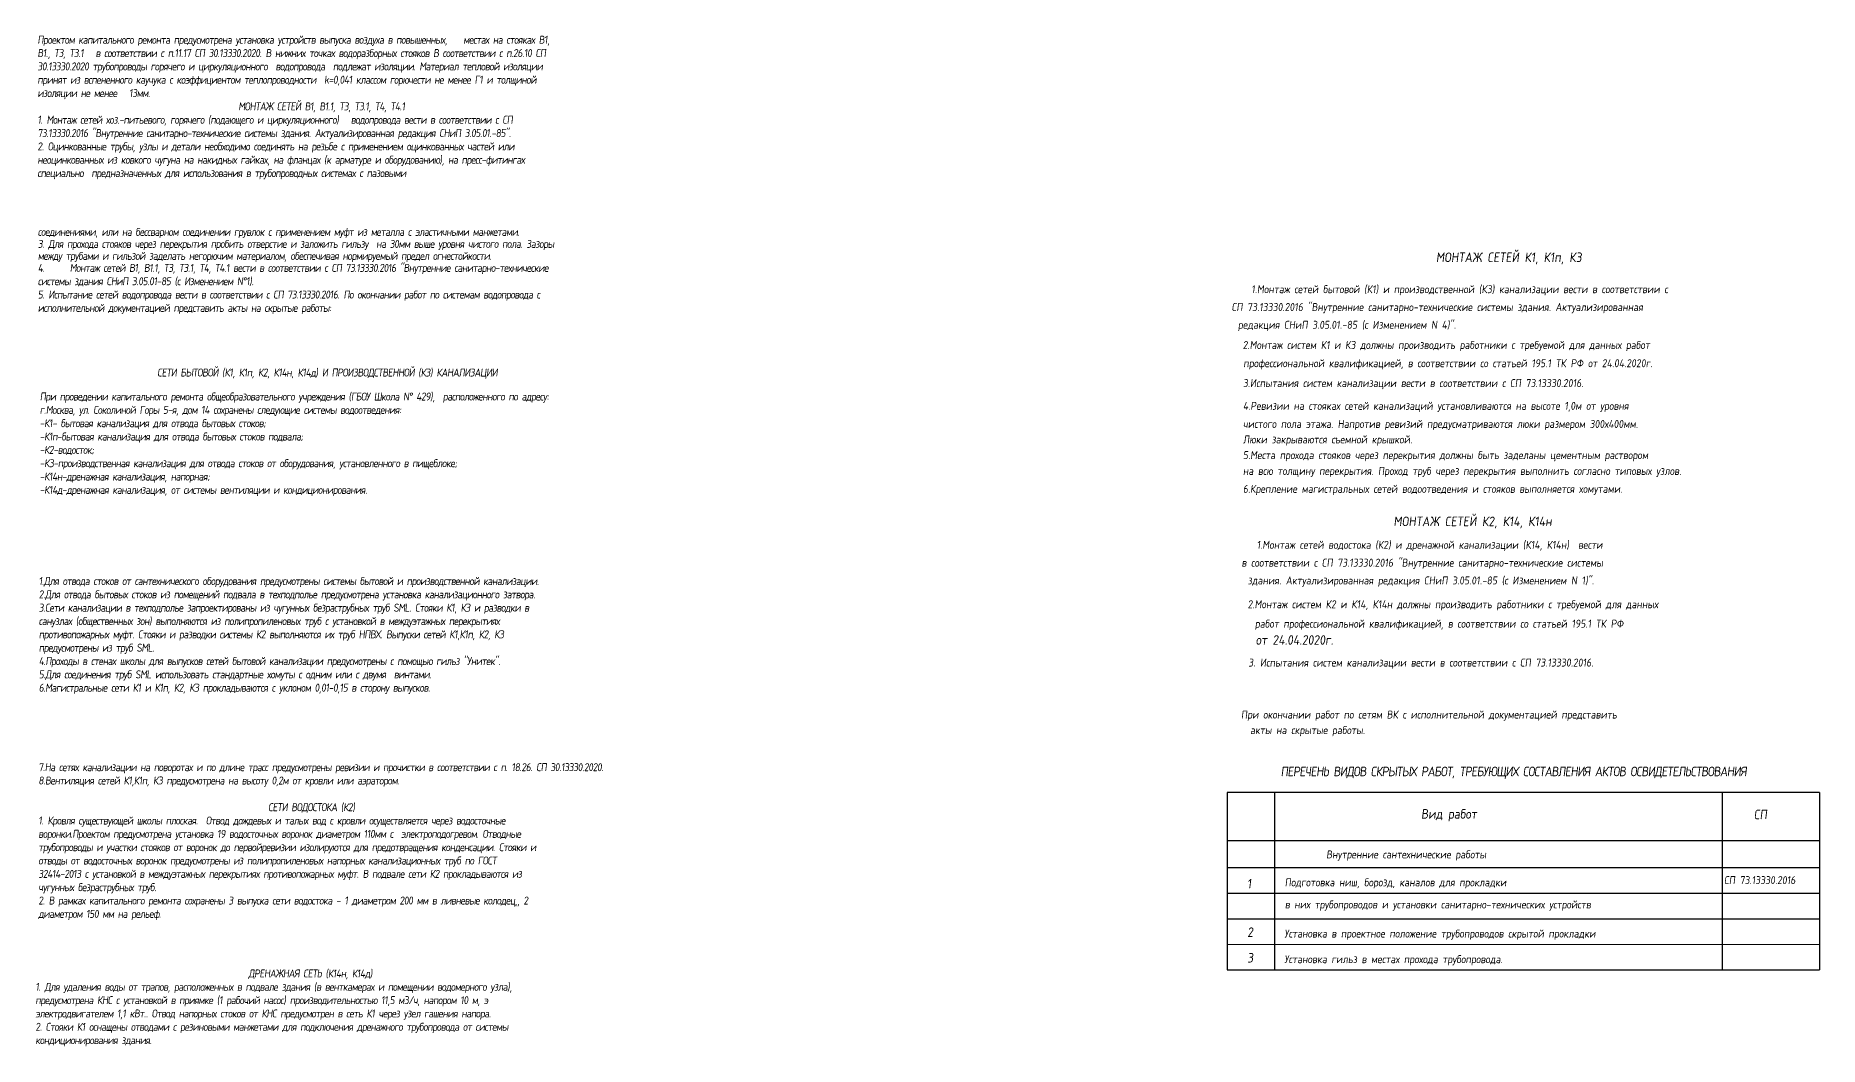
# Model space of a CAD drawing. Header units: millimetres. Extents: x -8689834 to 10643805, y -311321 to 349140.
# Drawn here: x -348286 to -347728, y 262040 to 262356 of the extents above; entities that cross this region are included whole.
import ezdxf

# ---------------------------------------------------------------- set-up
doc = ezdxf.new("R2010")
doc.units = ezdxf.units.MM
doc.header["$MEASUREMENT"] = 0
doc.layers.get('0').update_dxf_attribs({"color": 250, "lineweight": 9})
doc.layers.add('1DOOR', color=2, linetype='Continuous')
doc.layers.add('_____TEXT VK', color=7, linetype='Continuous', lineweight=25)
doc.layers.add('Штамп_Ном_пера__7_Pen_No__7', color=7, linetype='Continuous', lineweight=18)
doc.styles.add('SIMPLEX', font='simplex.shx', dxfattribs={"width": 0.85, "oblique": 7})

msp = doc.modelspace()

# ---------------------------------------------------------------- linework, layer by layer
at = {"color": 7, "lineweight": 25}
for p, q in [((-347913.29, 262088.01), (-347728.29, 262088.01)), ((-347913.29, 262080.01), (-347728.29, 262080.01)), ((-347913.29, 262064.01), (-347728.29, 262064.01))]:
    msp.add_line(p, q, dxfattribs=at)
at = {"layer": '1DOOR', "color": 0, "linetype": 'Continuous', "lineweight": 25, "ltscale": 0.5}
for p, q in [((-347728.29, 262119.5), (-347913.29, 262119.5)), ((-347913.29, 262119.5), (-347913.29, 262064.01)), ((-347898.58, 262119.5), (-347898.58, 262064.01)), ((-347758.63, 262119.5), (-347758.63, 262064.01)), ((-347728.29, 262119.5), (-347728.29, 262064.01)), ((-347913.29, 262104.51), (-347728.29, 262104.51))]:
    msp.add_line(p, q, dxfattribs=at)
at = {"layer": 'Штамп_Ном_пера__7_Pen_No__7', "linetype": 'Continuous', "lineweight": 25}
msp.add_line((-347913.29, 262096.01), (-347728.29, 262096.01), dxfattribs=at)
at = {"layer": 'Штамп_Ном_пера__7_Pen_No__7', "linetype": 'Continuous'}
msp.add_line((-347913.29, 262072.01), (-347728.29, 262072.01), dxfattribs=at)

# ---------------------------------------------------------------- texts
at = {"layer": '_____TEXT VK', "linetype": 'Continuous', "style": 'SIMPLEX', "oblique": 7, "width": 0.85}
for s, height, p in [('МОНТАЖ СЕТЕЙ К1, К1п, К3 ', 3, (-347848.07, 262285.24)), ('1.Монтаж сетей бытовой (К1) и производственной (К3) канализации вести в соответствии с ', 2.5, (-347905.77, 262275.52)), ('  СП 73.13330.2016 "Внутренние санитарно-технические системы здания. Актуализированная ', 2.5, (-347914.74, 262269.94)), ('редакция СНиП 3.05.01.-85 (с Изменением N 4)". ', 2.5, (-347909.97, 262264.39)), ('2.Монтаж систем К1 и К3 должны производить работники с требуемой для данных работ ', 2.5, (-347908.45, 262258.09)), ('профессиональной квалификацией, в соответствии со статьей 195.1 ТК РФ от 24.04.2020г.', 2.5, (-347908.27, 262252.38)), ('3.Испытания систем канализации вести в соответствии с СП 73.13330.2016. ', 2.5, (-347908.39, 262246.18)), ('4.Ревизии на стояках сетей канализаций установливаются на высоте 1,0м от уровня ', 2.5, (-347908.39, 262239.06)), ('чистого пола этажа. Напротив ревизий предусматриваются люки размером 300х400мм.', 2.5, (-347908.39, 262233.41)), ('Люки закрываются съемной крышкой. ', 2.5, (-347908.39, 262228.57)), ('5.Места прохода стояков через перекрытия должны быть заделаны цементным раствором', 2.5, (-347908.39, 262223.67)), ('на всю толщину перекрытия. Проход труб через перекрытия выполнить согласно типовых узлов.', 2.5, (-347908.39, 262218.72)), ('6.Крепление магистральных сетей водоотведения и стояков выполняется хомутами. ', 2.5, (-347908.4, 262213.12)), ('МОНТАЖ СЕТЕЙ К2, К14, К14н  ', 3, (-347861.36, 262202.71)), ('1.Монтаж сетей водостока (К2) и дренажной канализации (К14, К14н)  вести', 2.5, (-347904.08, 262195.63)), ('   в соответствии с СП 73.13330.2016 "Внутренние санитарно-технические системы ', 2.5, (-347913.05, 262190.05)), (' здания. Актуализированная редакция СНиП 3.05.01.-85 (с Изменением N 1)". ', 2.5, (-347908.29, 262184.5)), ('2.Монтаж систем К2 и К14, К14н должны производить работники с требуемой для данных', 2.5, (-347906.92, 262177.05)), (' работ профессиональной квалификацией, в соответствии со статьей 195.1 ТК РФ', 2.5, (-347906.08, 262170.99)), (' от 24.04.2020г.', 3, (-347906.08, 262165.65)), ('3. Испытания систем канализации вести в соответствии с СП 73.13330.2016. ', 2.5, (-347906.7, 262158.83)), ('При окончании работ по сетям ВК с исполнительной документацией представить ', 2.5, (-347909, 262142.58)), ('акты на скрытые работы.', 2.5, (-347906.15, 262137.74)), ('Вид работ', 3, (-347852.73, 262111.3)), ('СП', 3, (-347748.73, 262111.12)), ('Внутренние сантехнические работы', 2.5, (-347882.37, 262098.88)), ('СП 73.13330.2016 ', 2.5, (-347758.03, 262090.84)), ('1', 3, (-347907.1, 262089.47)), ('Подготовка ниш, борозд, каналов для прокладки', 2.5, (-347895.33, 262090.15)), ('в них трубопроводов и установки санитарно-технических устройств', 2.5, (-347895.29, 262083.23)), ('2', 3, (-347907.03, 262074.34)), ('Установка в проектное положение трубопроводов скрытой прокладки', 2.5, (-347895.45, 262074.14)), ('3', 3, (-347907.03, 262066.34)), ('Установка гильз в местах прохода трубопровода.', 2.5, (-347895.45, 262066.14))]:
    msp.add_text(s, height=height, dxfattribs=at).set_placement(p)
at = {"layer": '_____TEXT VK', "char_height": 2.5, "attachment_point": 5, "line_spacing_factor": 0.9, "style": 'SIMPLEX'}
for s, width, insert in [('\\pxa0.83333,sm1,ql;{\\T0.9;Проектом капитального ремонта предусмотрена установка устройств выпуска воздуха в повышенных,    местах на стояках В1, В1., Т3, Т3.1   в соответствии с п.11.17 СП 30.13330.2020. В нижних точках водоразборных стояков В соответствии с п.26.10 СП 30.13330.2020 трубопроводы горячего и циркуляционного  водопровода  подлежат изоляции. Материал тепловой изоляции принят из вспененного каучука с коэффициентом теплопроводности  k=0,041 классом горючести не менее Г1 и толщиной  изоляции не менее   13мм. \\P\\pqc;МОНТАЖ СЕТЕЙ В1, В1.1, Т3, Т3.1, Т4, Т4.1 \\P\\pql;1. Монтаж сетей хоз.-питьевого, горячего (подающего и циркуляционного)   водопровода вести в соответствии с СП 73.13330.2016 "Внутренние санитарно-технические системы здания. Актуализированная редакция СНиП 3.05.01.-85". \\P2. Оцинкованные трубы, узлы и детали необходимо соединять на резьбе с применением оцинкованных частей или неоцинкованных из ковкого чугуна на накидных гайках, на фланцах (к арматуре и оборудованию), на пресс-фитингах специально  предназначенных для использования в трубопроводных системах с пазовыми  }', 177.5431, (-348196.32, 262333.56)), ('\\pxql;{\\T0.9;соединениями, или на бессварном соединении грувлок с применением муфт из металла с эластичными манжетами.\\P3. Для прохода стояков через перекрытия пробить отверстие и заложить гильзу  на 30мм выше уровня чистого пола. Зазоры между трубами и гильзой заделать негорючим материалом, обеспечивая нормируемый предел огнестойкости.\\P\\pa0.83333,sm1;4.^IМонтаж сетей В1, В1.1, Т3, Т3.1, Т4, Т4.1 вести в соответствии с СП 73.13330.2016 "Внутренние санитарно-технические системы здания СНиП 3.05.01-85 (с Изменением N%%D1). \\P\\pa0.25,s*;5. Испытание сетей водопровода вести в соответствии с СП 73.13330.2016. По окончании работ по системам водопровода с исполнительной документацией представить акты на скрытые работы:}', 175.8609, (-348197.05, 262282.46)), ('{\\T0.9;СЕТИ БЫТОВОЙ (К1, К1п, К2, К14н, К14д) И ПРОИЗВОДСТВЕННОЙ (К3) КАНАЛИЗАЦИИ\\P\\pxqc;\\P\\pa0.83333,sm1,ql;При проведении капитального ремонта общеобразовательного учреждения (ГБОУ Школа N%%D 429),  расположенного по адресу: г.Москва, ул. Соколиной Горы 5-я, дом 14 сохранены следующие системы водоотведения:\\P-К1- бытовая канализация для отвода бытовых стоков;\\P-К1п-бытовая канализация для отвода бытовых стоков подвала;\\P-К2-водосток; \\P-К3-производственная канализация для отвода стоков от оборудования, установленного в пищеблоке;\\P-К14н-дренажная канализация, напорная;\\P-К14д-дренажная канализация, от системы вентиляции и кондиционирования.}', 179.66, (-348194.53, 262232.05)), ('\\pxa0.83333,sm1,ql;{\\T0.9;1.Для отвода стоков от сантехнического оборудования предусмотрены системы бытовой и производственной канализации.\\P2.Для отвода бытовых стоков из помещений подвала в техподполье предусмотрена установка канализационного затвора.\\P3.Сети канализации в техподполье запроектированы из чугунных безраструбных труб SML. Стояки К1, К3 и разводки в санузлах (общественных зон) выполняются из полипропиленовых труб с установкой в междуэтажных перекрытиях противопожарных муфт. Стояки и разводки системы К2 выполняются их труб НПВХ. Выпуски сетей К1,К1п, К2, К3 предусмотрены из труб SML.\\P4.Проходы в стенах школы для выпусков сетей бытовой канализации предусмотрены с помощью гильз "Унитек".   \\P5.Для соединения труб SML использовать стандартные хомуты с одним или с двумя  винтами.\\P6.Магистральные сети К1 и К1п, К2, К3 прокладываются с уклоном 0,01-0,15 в сторону выпусков. }', 176.3285, (-348196.52, 262168.56)), ('\\pxa0.83333,sm1,ql;{\\T0.9;7.На сетях канализации на поворотах и по длине трасс предусмотрены ревизии и прочистки в соответствии с п. 18.26. СП 30.13330.2020. \\P8.Вентиляция сетей К1,К1п, К3 предусмотрена на высоту 0,2м от кровли или аэратором. \\P\\pqc;\\PСЕТИ ВОДОСТОКА (К2)\\P\\pql,t70;1. Кровля существующей школы плоская.  Отвод дождевых и талых вод с кровли осуществляется через водосточные воронки.Проектом предусмотрена установка 19 водосточных воронок диаметром 110мм с  электроподогревом. Отводные трубопроводы и участки стояков от воронок до первойревизии изолируются для предотвращения конденсации. Стояки и отводы от водосточных воронок предусмотрены из полипропиленовых напорных канализационных труб по ГОСТ 32414-2013 с установкой в междуэтажных перекрытиях противопожарных муфт. В подвале сети К2 прокладываются из чугунных безраструбных труб.\\P\\ptz;2. В рамках капитального ремонта сохранены 3 выпуска сети водостока - 1 диаметром 200 мм в ливневые колодец,, 2 диаметром 150 мм на рельеф. }', 170.6973, (-348199.45, 262104.13)), ('\\pxa0.83333,sm1,qc;{\\T0.9;ДРЕНАЖНАЯ СЕТЬ (К14н, К14д)\\P\\pql;1. Для удаления воды от трапов, расположенных в подвале здания (в венткамерах и помещении водомерного узла), предусмотрена КНС с установкой в приямке (1 рабочий насос) производительностью 11,5 м3/ч, напором 10 м, э электродвигателем 1,1 кВт.. Отвод напорных стоков от КНС предусмотрен в сеть К1 через узел гашения напора.\\P2. Стояки К1 оснащены отводами с резиновыми манжетами для подключения дренажного трубопровода от системы кондиционирования здания.}', 171.8157, (-348199.82, 262052.16))]:
    msp.add_mtext_dynamic_manual_height_columns(s, width=width, gutter_width=0, heights=[66.69], dxfattribs=dict(at, insert=insert))
at = {"layer": '_____TEXT VK', "linetype": 'Continuous', "insert": (-347823.87, 262125.65), "char_height": 3, "width": 164.5776, "attachment_point": 5, "style": 'SIMPLEX'}
msp.add_mtext('{\\Fsimplex|c204;\\Q7;\\W0.85;\\T0.9;ПЕРЕЧЕНЬ ВИДОВ СКРЫТЫХ РАБОТ\\Fsimplex|c0;,\\Fsimplex|c204; ТРЕБУЮЩИХ СОСТАВЛЕНИЯ АКТОВ ОСВИДЕТЕЛЬСТВОВАНИЯ}', dxfattribs=at)

doc.saveas('drawing.dxf')
